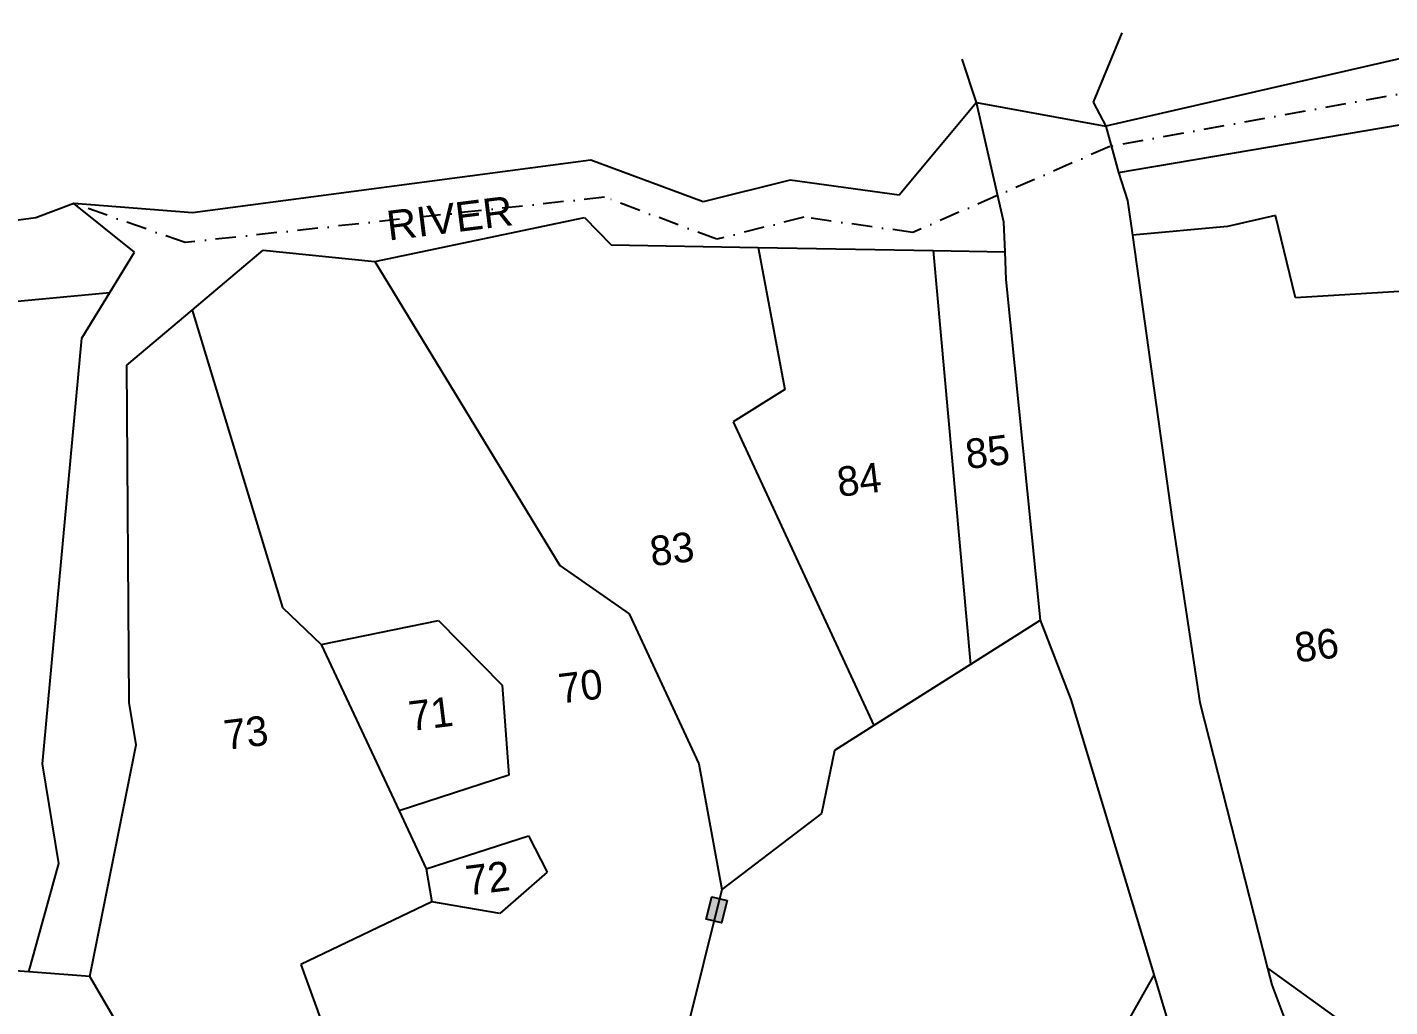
# Model space of a CAD drawing. Header units: metres. Extents: x 290108 to 292128, y 1990044 to 1991719.
# Drawn here: x 290588 to 290922, y 1991185.2 to 1991425.4 of the extents above; entities that cross this region are included whole.
import ezdxf
from ezdxf.enums import TextEntityAlignment as Align

# ---------------------------------------------------------------- set-up
doc = ezdxf.new("R2010")
doc.units = ezdxf.units.M
doc.header["$MEASUREMENT"] = 0
doc.linetypes.add('DASHDOT', pattern=[1, 0.5, -0.25, 0, -0.25])
for name, color, linetype in [('OFF', 1, 'Continuous'), ('POLY_PARCEL', 6, 'Continuous'), ('POLY_ROAD', 30, 'Continuous'), ('POLY_WATER', 4, 'Continuous'), ('TEXT_MAPIN', 7, 'Continuous'), ('TEXT_PARCEL', 7, 'Continuous'), ('V_BOUND_LINE', 7, 'Continuous'), ('V_BOUND_STREAM_LINE', 7, 'DASHDOT')]:
    doc.layers.add(name, color=color, linetype=linetype)
doc.styles.get("Standard").update_dxf_attribs({"font": 'arial.ttf'})
doc.styles.add('TEXT_MAP', font='')
doc.styles.get('TEXT_MAP').set_extended_font_data('Kruti Dev 050')

msp = doc.modelspace()

# ---------------------------------------------------------------- hatches: boundary and pattern name
msp.add_hatch(color=256).paths.add_polyline_path([(290754.41, 1991206.72), (290758.19, 1991205.78), (290759.54, 1991211.24), (290755.77, 1991212.18)])

# ---------------------------------------------------------------- linework, layer by layer
msp.add_lwpolyline([(290759.54, 1991211.24), (290758.19, 1991205.78), (290754.41, 1991206.72), (290755.77, 1991212.18)], close=True)
at = {"layer": 'OFF'}
msp.add_line((290820.7, 1991406.9), (290852.38, 1991401.1), dxfattribs=at)
at = {"layer": 'POLY_PARCEL'}
for p, q in [((290882.17, 1991376.53), (290858.9, 1991374.41)), ((290894, 1991379.17), (290882.17, 1991376.53)), ((290898.86, 1991359), (290894, 1991379.17)), ((290767.14, 1991371.39), (290773.68, 1991336.58)), ((290810.03, 1991370.64), (290819.2, 1991269.15)), ((290673.19, 1991367.91), (290718.52, 1991293.43)), ((290547.01, 1991354.58), (290608.22, 1991360.34)), ((290930.77, 1991361.01), (290898.86, 1991359)), ((290628.37, 1991356), (290650.59, 1991283.09)), ((290773.68, 1991336.58), (290761.05, 1991328.59)), ((290761.05, 1991328.59), (290795.49, 1991254.16)), ((290718.52, 1991293.43), (290735.51, 1991281.56)), ((290650.59, 1991283.09), (290660.04, 1991274.06)), ((290660.04, 1991274.06), (290688.81, 1991279.91)), ((290688.81, 1991279.91), (290704.4, 1991264.08)), ((290735.51, 1991281.56), (290752.57, 1991244.74)), ((290836.4, 1991280.02), (290819.2, 1991269.15)), ((290660.04, 1991274.06), (290679.15, 1991233.22)), ((290819.2, 1991269.15), (290795.49, 1991254.16)), ((290704.4, 1991264.08), (290706.01, 1991241.97)), ((290795.49, 1991254.16), (290785.85, 1991248.07)), ((290785.85, 1991248.07), (290782.64, 1991232.62)), ((290752.57, 1991244.74), (290758.22, 1991214)), ((290706.01, 1991241.97), (290679.15, 1991233.22)), ((290679.15, 1991233.22), (290685.79, 1991219.04)), ((290782.64, 1991232.62), (290758.22, 1991214)), ((290685.79, 1991219.04), (290710.89, 1991227.08)), ((290710.89, 1991227.08), (290715.4, 1991218.19)), ((290685.79, 1991219.04), (290687.18, 1991210.9)), ((290715.4, 1991218.19), (290703.8, 1991208.05)), ((290758.22, 1991214), (290748.05, 1991172.97)), ((290687.18, 1991210.9), (290655.05, 1991195.56)), ((290703.8, 1991208.05), (290687.18, 1991210.9)), ((290655.05, 1991195.56), (290664.85, 1991168.43)), ((290864.21, 1991193.08), (290856.15, 1991178.78)), ((290892, 1991194.66), (290915.51, 1991177.68))]:
    msp.add_line(p, q, dxfattribs=at)
at = {"layer": 'POLY_ROAD'}
for p, q in [((290856.34, 1991424.01), (290849.25, 1991406.97)), ((290820.7, 1991406.9), (290817.17, 1991417.57)), ((290849.25, 1991406.97), (290852.38, 1991401.1)), ((290855.48, 1991389.73), (290857.72, 1991382.89)), ((290857.72, 1991382.89), (290858.9, 1991374.41)), ((290858.9, 1991374.41), (290868.63, 1991304.66)), ((290827.97, 1991363.5), (290827.69, 1991370.33)), ((290836.4, 1991280.02), (290827.97, 1991363.5)), ((290868.63, 1991304.66), (290875.4, 1991259.78)), ((290843.92, 1991260.57), (290836.4, 1991280.02)), ((290864.21, 1991193.08), (290843.92, 1991260.57)), ((290875.4, 1991259.78), (290892, 1991194.66)), ((290588.38, 1991193.75), (290558.47, 1991195.94)), ((290612.49, 1991176.92), (290603.34, 1991192.66)), ((290876.61, 1991151.86), (290864.21, 1991193.08)), ((290892, 1991194.66), (290893.03, 1991190.62)), ((290893.03, 1991190.62), (290900.64, 1991170.4))]:
    msp.add_line(p, q, dxfattribs=at)
at = {"layer": 'POLY_WATER'}
for p, q in [((290958.17, 1991425.36), (290852.38, 1991401.1)), ((290820.7, 1991406.9), (290801.75, 1991384.18)), ((290827.4, 1991377.55), (290820.7, 1991406.9)), ((290855.48, 1991389.73), (290966.01, 1991408.56)), ((290852.38, 1991401.1), (290855.48, 1991389.73)), ((290726.15, 1991392.81), (290628.51, 1991379.88)), ((290753.71, 1991382.52), (290726.15, 1991392.81)), ((290775, 1991387.91), (290753.71, 1991382.52)), ((290801.75, 1991384.18), (290775, 1991387.91)), ((290614.26, 1991370.22), (290599.42, 1991382.14)), ((290628.51, 1991379.88), (290599.42, 1991382.14)), ((290673.19, 1991367.91), (290724.56, 1991378.73)), ((290724.56, 1991378.73), (290731.15, 1991372.03)), ((290827.69, 1991370.33), (290827.4, 1991377.55)), ((290608.22, 1991360.34), (290614.26, 1991370.22)), ((290628.37, 1991356), (290645.82, 1991370.71)), ((290645.82, 1991370.71), (290673.19, 1991367.91)), ((290731.15, 1991372.03), (290767.14, 1991371.39)), ((290767.14, 1991371.39), (290810.03, 1991370.64)), ((290810.03, 1991370.64), (290827.69, 1991370.33)), ((290601.37, 1991349.14), (290608.22, 1991360.34)), ((290612.38, 1991342.54), (290628.37, 1991356)), ((290591.76, 1991244.79), (290601.37, 1991349.14)), ((290612.93, 1991259.82), (290612.38, 1991342.54)), ((290614.67, 1991249.41), (290612.93, 1991259.82)), ((290603.34, 1991192.66), (290614.67, 1991249.41)), ((290595.7, 1991220.3), (290591.76, 1991244.79)), ((290588.38, 1991193.75), (290595.7, 1991220.3)), ((290603.34, 1991192.66), (290588.38, 1991193.75))]:
    msp.add_line(p, q, dxfattribs=at)
at = {"layer": 'V_BOUND_LINE'}
for p, q in [((290599.42, 1991382.14), (290590.05, 1991378.62)), ((290590.05, 1991378.62), (290541.27, 1991371.95))]:
    msp.add_line(p, q, dxfattribs=at)
at = {"layer": 'V_BOUND_STREAM_LINE', "ltscale": 10}
for p, q in [((290970.77, 1991417.39), (290853.39, 1991396.13)), ((290853.39, 1991396.13), (290805.08, 1991375.07)), ((290853.39, 1991396.13), (290853.39, 1991396.13)), ((290853.39, 1991396.13), (290853.39, 1991396.13)), ((290729.48, 1991383.7), (290626.66, 1991372.59)), ((290757.04, 1991373.4), (290729.48, 1991383.7)), ((290626.66, 1991372.59), (290599.42, 1991382.14)), ((290778.33, 1991378.8), (290757.04, 1991373.4)), ((290805.08, 1991375.07), (290778.33, 1991378.8))]:
    msp.add_line(p, q, dxfattribs=at)

# ---------------------------------------------------------------- texts
at = {"layer": 'TEXT_MAPIN'}
msp.add_text('RIVER', height=7.272, rotation=7.0915, dxfattribs=at).set_placement((290691.52, 1991378.57), align=Align.MIDDLE)
at = {"layer": 'TEXT_PARCEL', "style": 'TEXT_MAP'}
for s, p in [('85', (290823.35, 1991321.3)), ('84', (290791.88, 1991314.47)), ('83', (290746.01, 1991297.47)), ('86', (290904.02, 1991273.87)), ('70', (290723.61, 1991263.82)), ('71', (290686.89, 1991257.07)), ('73', (290641.59, 1991252.43)), ('72', (290700.84, 1991216.81))]:
    msp.add_text(s, height=7.272, rotation=7.0915, dxfattribs=at).set_placement(p, align=Align.MIDDLE)

doc.saveas('drawing.dxf')
